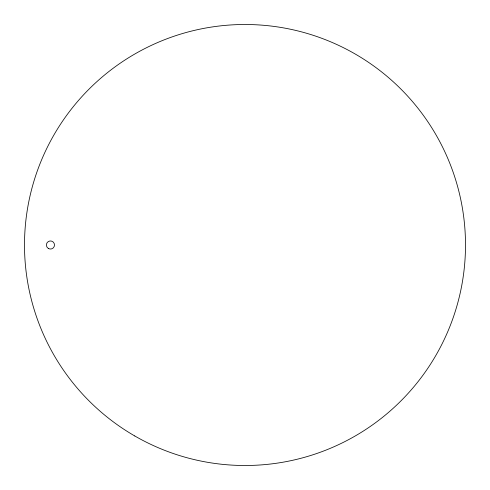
<?xml version="1.0" encoding="UTF-8"?>
<svg xmlns="http://www.w3.org/2000/svg" width="490" height="490" viewBox="0 0 490 490"><rect width="100%" height="100%" fill="white"/><g stroke="black" fill="none" stroke-linecap="round" stroke-linejoin="round"><path stroke-width="0.73" d="M134.75 435.959A220.5 220.5 0 0 0 465.5 245A220.5 220.5 0 0 0 134.75 54.041A220.5 220.5 0 0 0 134.75 435.959M48.412 248.51A4.055 4.055 0 0 0 54.494 245A4.055 4.055 0 0 0 48.412 241.49A4.055 4.055 0 0 0 48.412 248.51"/></g></svg>
